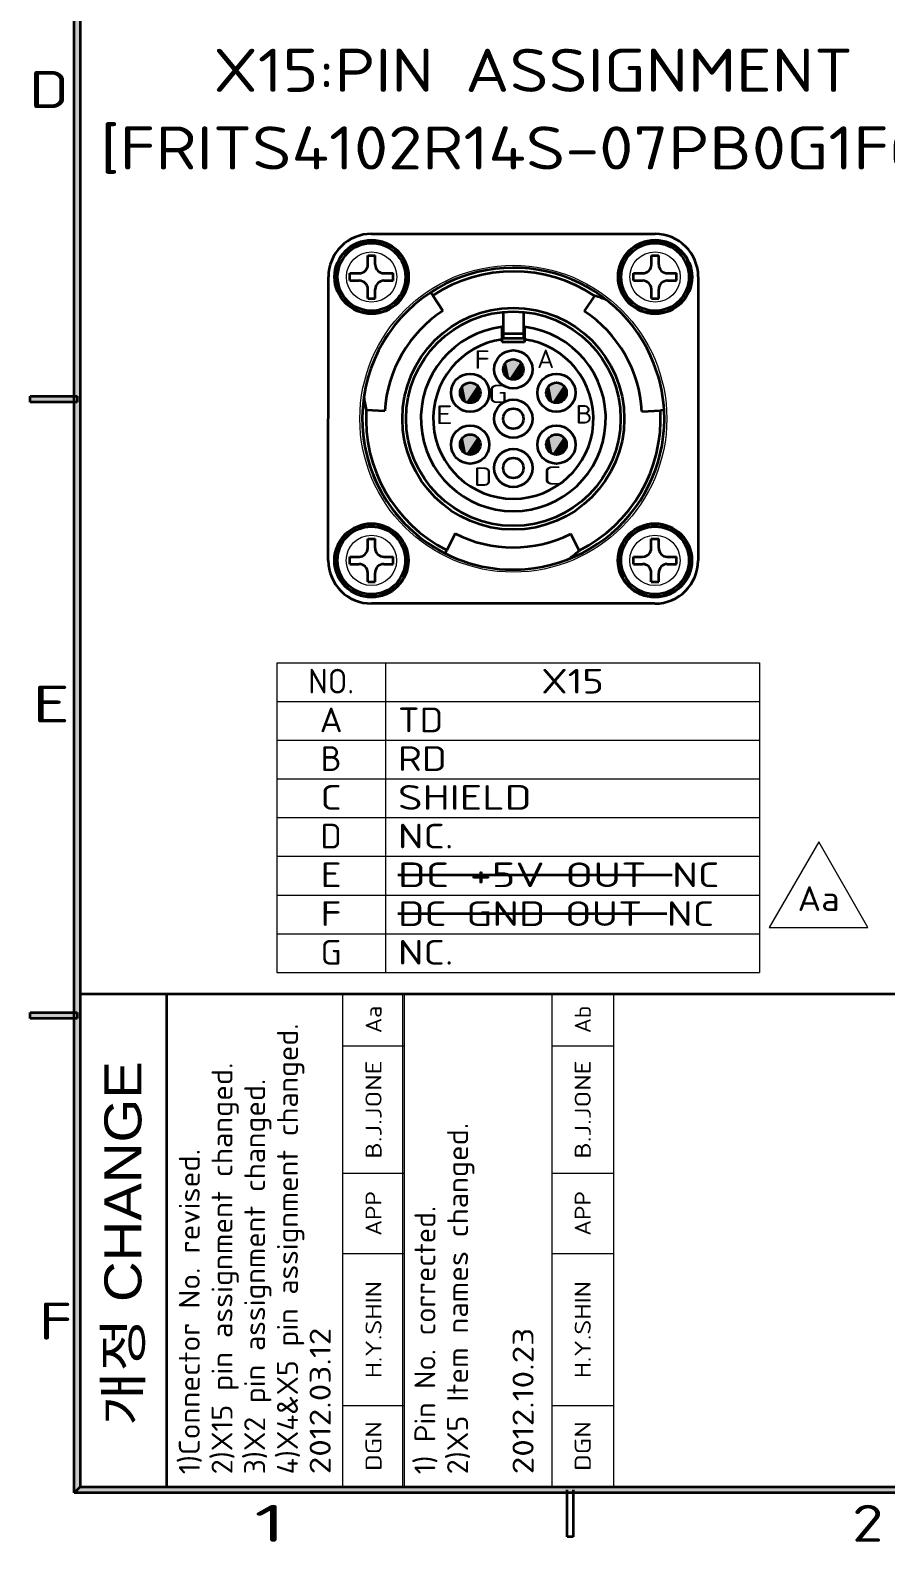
# Model space of a CAD drawing. Extents: x 23 to 417, y 3 to 294.
# Drawn here: x 26.2 to 95.6, y 5.8 to 128.4 of the extents above; entities that cross this region are included whole.
import ezdxf
from ezdxf.enums import TextEntityAlignment as Align

# ---------------------------------------------------------------- set-up
doc = ezdxf.new("R2010")
doc.units = 0
doc.layers.get('0').update_dxf_attribs({"lineweight": 13})
doc.layers.add('3', color=7, linetype='Continuous', lineweight=13)
doc.layers.add('5', color=7, linetype='Continuous', lineweight=13)
doc.styles.get("Standard").update_dxf_attribs({"font": 'isocp.shx'})
doc.styles.add('굴림', font='Gulim.ttf')

# ---------------------------------------------------------------- blocks, each defined once
blk = doc.blocks.new('BLOCK1983')
at = {"layer": '3', "color": 7, "lineweight": 13}
blk.add_text('D', height=3, dxfattribs=at).set_placement((26.11, 122.13), (29.34, 122.13), align=Align.FIT)
blk = doc.blocks.new('BLOCK1987')
at = {"layer": '3', "color": 7, "lineweight": 13}
blk.add_text('2', height=3, dxfattribs=at).set_placement((92.86, 5.79), (95.4, 5.79), align=Align.FIT)
blk = doc.blocks.new('BLOCK1988')
at = {"layer": '3', "color": 7, "lineweight": 13}
blk.add_text('E', height=3, dxfattribs=at).set_placement((26.38, 72.26), (29.42, 72.26), align=Align.FIT)
blk = doc.blocks.new('BLOCK1989')
at = {"layer": '3', "color": 7, "lineweight": 13}
blk.add_text('F', height=3, dxfattribs=at).set_placement((26.9, 22.19), (29.63, 22.19), align=Align.FIT)
blk = doc.blocks.new('BLOCK1990')
at = {"layer": '3', "color": 7, "lineweight": 13}
blk.add_text('1', height=3, dxfattribs=at).set_placement((44.37, 5.79), (46.9, 5.79), align=Align.FIT)
blk = doc.blocks.new('BLOCK2037')
at = {"layer": '3', "color": 7, "lineweight": 5}
blk.add_solid([(29.76, 287), (30.24, 287), (29.76, 9.76), (30.24, 10.24)], dxfattribs=at)
blk = doc.blocks.new('BLOCK2038')
at = {"layer": '3', "color": 7, "lineweight": 5}
blk.add_solid([(29.76, 9.76), (30.24, 10.24), (410.24, 9.76), (409.76, 10.24)], dxfattribs=at)
blk = doc.blocks.new('BLOCK2052')
at = {"layer": '3', "color": 7, "lineweight": 5}
blk.add_solid([(26.2, 98.26), (26.2, 98.74), (30, 98.26), (30, 98.74)], dxfattribs=at)
blk = doc.blocks.new('BLOCK2053')
at = {"layer": '3', "color": 7, "lineweight": 5}
blk.add_solid([(26.19, 48.74), (26.19, 48.26), (29.99, 48.74), (29.99, 48.26)], dxfattribs=at)
blk = doc.blocks.new('BLOCK2321')
at = {"color": 7, "lineweight": 13}
blk.add_text('X15:PIN ASSIGNMENT', height=3.5, dxfattribs=at).set_placement((58.21, 52.46), (110.1, 52.46), align=Align.FIT)
blk = doc.blocks.new('BLOCK2322')
at = {"color": 7, "lineweight": 13}
blk.add_text('A', height=1.5, dxfattribs=at).set_placement((84.48, 30.05), (85.87, 30.05), align=Align.FIT)
blk = doc.blocks.new('BLOCK2323')
at = {"color": 7, "lineweight": 13}
blk.add_text('B', height=1.5, dxfattribs=at).set_placement((87.59, 25.55), (88.99, 25.55), align=Align.FIT)
blk = doc.blocks.new('BLOCK2324')
at = {"color": 7, "lineweight": 13}
blk.add_text('C', height=1.5, dxfattribs=at).set_placement((84.94, 20.58), (86.46, 20.58), align=Align.FIT)
blk = doc.blocks.new('BLOCK2325')
at = {"color": 7, "lineweight": 13}
blk.add_text('D', height=1.5, dxfattribs=at).set_placement((79.34, 20.49), (80.85, 20.49), align=Align.FIT)
blk = doc.blocks.new('BLOCK2326')
at = {"color": 7, "lineweight": 13}
blk.add_text('E', height=1.5, dxfattribs=at).set_placement((76.25, 25.51), (77.64, 25.51), align=Align.FIT)
blk = doc.blocks.new('BLOCK2327')
at = {"color": 7, "lineweight": 13}
blk.add_text('F', height=1.5, dxfattribs=at).set_placement((79.38, 29.98), (80.66, 29.98), align=Align.FIT)
blk = doc.blocks.new('BLOCK2328')
at = {"color": 7, "lineweight": 13}
blk.add_text('G', height=1.5, dxfattribs=at).set_placement((80.49, 27.2), (82.12, 27.2), align=Align.FIT)
blk = doc.blocks.new('BLOCK2329')
at = {"color": 7, "lineweight": 13}
blk.add_text('[FRITS4102R14S-07PB0G1F6]', height=3.5, dxfattribs=at).set_placement((49.05, 46.16), (117.54, 46.16), align=Align.FIT)
blk = doc.blocks.new('BLOCK2330')
at = {"color": 7, "lineweight": 13}
blk.add_lwpolyline([(103.31, -15.34), (111.32, -15.34), (107.32, -8.4)], close=True, dxfattribs=at)
blk.add_text('Aa', height=2, dxfattribs=at).set_placement((105.61, -14), (109.02, -14), align=Align.FIT)
blk = doc.blocks.new('BLOCK2331')
at = {"color": 7, "lineweight": 5}
for points in [[(85.73, 27.28), (85.22, 28.04), (85.46, 28.63), (85.28, 28.36)], [(85.73, 27.28), (85.46, 28.63), (86.04, 28.87), (85.73, 28.8)], [(85.73, 27.28), (86.04, 28.87), (86.63, 28.63), (86.36, 28.8)], [(85.73, 27.28), (86.63, 28.63), (86.87, 28.04), (86.81, 28.36)], [(85.73, 27.28), (85.46, 27.46), (85.22, 28.04), (85.28, 27.73)], [(85.73, 27.28), (86.87, 28.04), (86.63, 27.46), (86.81, 27.73)], [(85.73, 27.28), (86.63, 27.46), (86.04, 27.22), (86.36, 27.28)]]:
    blk.add_solid(points, dxfattribs=at)
blk = doc.blocks.new('BLOCK2332')
at = {"color": 7, "lineweight": 5}
for points in [[(85.73, 23.08), (85.46, 24.43), (86.04, 24.67), (85.73, 24.6)], [(85.73, 23.08), (86.04, 24.67), (86.63, 24.43), (86.36, 24.6)], [(85.73, 23.08), (85.22, 23.84), (85.46, 24.43), (85.28, 24.16)], [(85.73, 23.08), (85.46, 23.26), (85.22, 23.84), (85.28, 23.53)], [(85.73, 23.08), (86.63, 24.43), (86.87, 23.84), (86.81, 24.16)], [(85.73, 23.08), (86.87, 23.84), (86.63, 23.26), (86.81, 23.53)], [(85.73, 23.08), (86.63, 23.26), (86.04, 23.02), (86.36, 23.08)]]:
    blk.add_solid(points, dxfattribs=at)
blk = doc.blocks.new('BLOCK2333')
at = {"color": 7, "lineweight": 5}
for points in [[(82.23, 29.18), (81.96, 30.53), (82.54, 30.77), (82.23, 30.71)], [(82.23, 29.18), (82.54, 30.77), (83.13, 30.53), (82.86, 30.71)], [(82.23, 29.18), (81.72, 29.94), (81.96, 30.53), (81.78, 30.26)], [(82.23, 29.18), (81.96, 29.36), (81.72, 29.94), (81.78, 29.63)], [(82.23, 29.18), (83.13, 30.53), (83.37, 29.94), (83.31, 30.26)], [(82.23, 29.18), (83.37, 29.94), (83.13, 29.36), (83.31, 29.63)], [(82.23, 29.18), (83.13, 29.36), (82.54, 29.12), (82.86, 29.18)]]:
    blk.add_solid(points, dxfattribs=at)
blk = doc.blocks.new('BLOCK2334')
at = {"color": 7, "lineweight": 5}
for points in [[(78.73, 23.08), (78.46, 24.43), (79.04, 24.67), (78.73, 24.61)], [(78.73, 23.08), (79.04, 24.67), (79.63, 24.43), (79.36, 24.61)], [(78.73, 23.08), (78.22, 23.84), (78.46, 24.43), (78.28, 24.16)], [(78.73, 23.08), (78.46, 23.26), (78.22, 23.84), (78.28, 23.53)], [(78.73, 23.08), (79.63, 24.43), (79.87, 23.84), (79.81, 24.16)], [(78.73, 23.08), (79.87, 23.84), (79.63, 23.26), (79.81, 23.53)], [(78.73, 23.08), (79.63, 23.26), (79.04, 23.02), (79.36, 23.08)]]:
    blk.add_solid(points, dxfattribs=at)
blk = doc.blocks.new('BLOCK2335')
at = {"color": 7, "lineweight": 5}
for points in [[(78.73, 27.28), (78.22, 28.04), (78.46, 28.63), (78.28, 28.36)], [(78.73, 27.28), (78.46, 28.63), (79.04, 28.87), (78.73, 28.81)], [(78.73, 27.28), (79.04, 28.87), (79.63, 28.63), (79.36, 28.81)], [(78.73, 27.28), (79.63, 28.63), (79.87, 28.04), (79.81, 28.36)], [(78.73, 27.28), (78.46, 27.46), (78.22, 28.04), (78.28, 27.73)], [(78.73, 27.28), (79.87, 28.04), (79.63, 27.46), (79.81, 27.73)], [(78.73, 27.28), (79.63, 27.46), (79.04, 27.22), (79.36, 27.28)]]:
    blk.add_solid(points, dxfattribs=at)
blk = doc.blocks.new('BLOCK2336')
at = {"color": 7, "lineweight": 13}
for p, q in [((63.36, 6.14), (102.52, 6.14)), ((63.36, 6.14), (63.36, -19)), ((72.19, 6.14), (72.19, -19)), ((102.52, 6.14), (102.52, -19)), ((63.36, 3), (102.52, 3)), ((63.36, -0.14), (102.52, -0.14)), ((63.36, -3.29), (102.52, -3.29)), ((63.36, -6.43), (102.52, -6.43)), ((63.36, -9.57), (102.52, -9.57)), ((63.36, -12.72), (102.52, -12.72)), ((63.36, -15.86), (102.52, -15.86)), ((63.36, -19), (102.52, -19))]:
    blk.add_line(p, q, dxfattribs=at)
at = {"color": 7, "lineweight": 35}
for p, q in [((73.19, -11.07), (95.04, -11.07)), ((73.19, -14.22), (94.61, -14.22))]:
    blk.add_line(p, q, dxfattribs=at)
at = {"color": 7, "lineweight": 35, "ltscale": 0.01}
for p, q in [((95.04, -11.07), (95.44, -11.07)), ((94.61, -14.22), (95.01, -14.22))]:
    blk.add_line(p, q, dxfattribs=at)
at = {"color": 7, "lineweight": 13}
for s, p, p2 in [('NO.', (65.91, 3.64), (69.63, 3.64)), ('X15', (84.81, 3.64), (89.89, 3.64)), ('A', (66.84, 0.5), (68.7, 0.5)), ('TD', (73.19, 0.5), (76.87, 0.5)), ('B', (66.91, -2.64), (68.63, -2.64)), ('RD', (73.19, -2.64), (77.16, -2.64)), ('C', (66.91, -5.79), (68.63, -5.79)), ('SHIELD', (73.19, -5.79), (84.04, -5.79)), ('D', (66.91, -8.93), (68.63, -8.93)), ('NC.', (73.19, -8.93), (77.7, -8.93)), ('E', (66.91, -12.07), (68.63, -12.07)), ('DC +5V OUT ', (73.19, -12.07), (95.04, -12.07)), ('NC', (95.44, -12.07), (99.27, -12.07)), ('F', (66.91, -15.22), (68.63, -15.22)), ('DC GND OUT ', (73.19, -15.22), (94.61, -15.22)), ('NC', (95.01, -15.22), (98.84, -15.22)), ('G', (66.91, -18.36), (68.63, -18.36)), ('NC.', (73.19, -18.36), (77.7, -18.36))]:
    blk.add_text(s, height=2, dxfattribs=at).set_placement(p, p2, align=Align.FIT)
blk = doc.blocks.new('BLOCK2376')
at = {"color": 7, "lineweight": 13}
for p, q in [((37.51, 10.19), (37.51, 50.23)), ((51.77, 10.19), (51.77, 50.23)), ((56.77, 10.19), (56.77, 50.23))]:
    blk.add_line(p, q, dxfattribs=at)
at = {"color": 7, "lineweight": 13, "ltscale": 0.481651}
for p, q in [((37.51, 50.23), (56.77, 50.23)), ((37.51, 10.19), (56.77, 10.19))]:
    blk.add_line(p, q, dxfattribs=at)
at = {"color": 7, "lineweight": 13, "ltscale": 0.125}
for p, q in [((51.77, 45.95), (56.77, 45.95)), ((51.77, 35.62), (56.77, 35.62)), ((51.77, 29.09), (56.77, 29.09)), ((51.77, 16.77), (56.77, 16.77))]:
    blk.add_line(p, q, dxfattribs=at)
at = {"color": 7, "lineweight": 13}
for s, height, p, p2 in [('Aa', 1.3, (54.9, 46.98), (54.9, 49.2)), ('4)X4&X5 pin assignment changed.', 1.7, (48.12, 11.19), (48.12, 47.77)), ('2)X15 pin assignment changed.', 1.7, (42.81, 11.19), (42.81, 44.6)), ('B.J.JONE', 1.3, (54.9, 36.8), (54.9, 44.77)), ('3)X2 pin assignment changed.', 1.7, (45.46, 11.19), (45.46, 43.28)), ('1)Connector No. revised.', 1.7, (40.16, 11.19), (40.16, 37.59)), ('APP', 1.3, (54.9, 30.54), (54.9, 34.17)), ('SHIN', 1.3, (54.9, 22.52), (54.9, 26.86)), ('2012.03.12', 1.7, (50.77, 11.19), (50.77, 23.08)), ('H.Y.', 1.3, (54.9, 18.99), (54.9, 22.52)), ('DGN', 1.3, (54.9, 11.46), (54.9, 15.5))]:
    blk.add_text(s, height=height, rotation=90, dxfattribs=at).set_placement(p, p2, align=Align.FIT)
blk = doc.blocks.new('BLOCK2377')
at = {"color": 7, "lineweight": 13}
for p, q in [((37.51, 10.19), (37.51, 50.23)), ((49.63, 10.19), (49.63, 50.23)), ((54.63, 10.19), (54.63, 50.23))]:
    blk.add_line(p, q, dxfattribs=at)
at = {"color": 7, "lineweight": 13, "ltscale": 0.428096}
for p, q in [((37.51, 50.23), (54.63, 50.23)), ((37.51, 10.19), (54.63, 10.19))]:
    blk.add_line(p, q, dxfattribs=at)
at = {"color": 7, "lineweight": 13, "ltscale": 0.125}
for p, q in [((49.63, 45.95), (54.63, 45.95)), ((49.63, 35.62), (54.63, 35.62)), ((49.63, 29.09), (54.63, 29.09)), ((49.63, 16.77), (54.63, 16.77))]:
    blk.add_line(p, q, dxfattribs=at)
at = {"color": 7, "lineweight": 13}
for s, height, p, p2 in [('Ab', 1.3, (52.76, 46.98), (52.76, 49.2)), ('B.J.JONE', 1.3, (52.76, 36.8), (52.76, 44.77)), ('2)X5 Item names changed.', 1.7, (42.81, 11.19), (42.81, 39.71)), ('APP', 1.3, (52.76, 30.54), (52.76, 34.17)), ('1) Pin No. corrected.', 1.7, (40.16, 11.19), (40.16, 32.97)), ('SHIN', 1.3, (52.76, 22.52), (52.76, 26.86)), ('2012.10.23', 1.7, (48.12, 11.19), (48.12, 23.08)), ('H.Y.', 1.3, (52.76, 18.99), (52.76, 22.52)), ('DGN', 1.3, (52.76, 11.46), (52.76, 15.5))]:
    blk.add_text(s, height=height, rotation=90, dxfattribs=at).set_placement(p, p2, align=Align.FIT)

msp = doc.modelspace()

# ---------------------------------------------------------------- linework, layer by layer
at = {"color": 7, "lineweight": 35}
for p, q in [((53.88, 111.92), (76.88, 111.92)), ((50.37, 85.42), (50.38, 108.42)), ((80.38, 108.42), (80.37, 85.42)), ((76.87, 81.92), (53.87, 81.92)), ((30.24, 50.24), (409.76, 50.24)), ((37.24, 50.24), (37.24, 10.24))]:
    msp.add_line(p, q, dxfattribs=at)
at = {"color": 7, "lineweight": 35, "ltscale": 0.01875}
for p, q in [((53.58, 109.42), (53.58, 110.17)), ((54.18, 109.42), (54.18, 110.17)), ((76.58, 109.42), (76.58, 110.17)), ((77.18, 109.42), (77.18, 110.17)), ((52.13, 108.72), (52.88, 108.72)), ((52.13, 108.12), (52.88, 108.12)), ((54.88, 108.72), (55.63, 108.72)), ((54.88, 108.12), (55.63, 108.12)), ((75.13, 108.72), (75.88, 108.72)), ((75.13, 108.12), (75.88, 108.12)), ((77.88, 108.72), (78.63, 108.72)), ((77.88, 108.12), (78.63, 108.12)), ((53.58, 106.67), (53.58, 107.42)), ((54.18, 106.67), (54.18, 107.42)), ((76.58, 106.67), (76.58, 107.42)), ((77.18, 106.67), (77.18, 107.42)), ((53.57, 86.42), (53.57, 87.17)), ((54.17, 86.42), (54.17, 87.17)), ((76.57, 86.42), (76.57, 87.17)), ((77.17, 86.42), (77.17, 87.17)), ((52.12, 85.72), (52.87, 85.72)), ((52.12, 85.12), (52.87, 85.12)), ((54.87, 85.72), (55.62, 85.72)), ((54.87, 85.12), (55.62, 85.12)), ((75.12, 85.72), (75.87, 85.72)), ((75.12, 85.12), (75.87, 85.12)), ((77.87, 85.72), (78.62, 85.72)), ((77.87, 85.12), (78.62, 85.12)), ((53.57, 83.67), (53.57, 84.42)), ((54.17, 83.67), (54.17, 84.42)), ((76.57, 83.67), (76.57, 84.42)), ((77.17, 83.67), (77.17, 84.42))]:
    msp.add_line(p, q, dxfattribs=at)
at = {"color": 7, "lineweight": 35, "ltscale": 0.014999}
for p, q in [((53.58, 110.17), (54.18, 110.17)), ((76.58, 110.17), (77.18, 110.17)), ((52.13, 108.12), (52.13, 108.72)), ((55.63, 108.12), (55.63, 108.72)), ((75.13, 108.12), (75.13, 108.72)), ((78.63, 108.12), (78.63, 108.72)), ((53.58, 106.67), (54.18, 106.67)), ((76.58, 106.67), (77.18, 106.67)), ((53.57, 87.17), (54.17, 87.17)), ((76.57, 87.17), (77.17, 87.17)), ((52.12, 85.12), (52.12, 85.72)), ((55.62, 85.12), (55.62, 85.72)), ((75.12, 85.12), (75.12, 85.72)), ((78.62, 85.12), (78.62, 85.72)), ((53.57, 83.67), (54.17, 83.67)), ((76.57, 83.67), (77.17, 83.67))]:
    msp.add_line(p, q, dxfattribs=at)
at = {"color": 7, "lineweight": 35, "ltscale": 0.0075}
for p, q in [((58.67, 107.17), (58.84, 106.92)), ((77.61, 97.6), (77.31, 97.59)), ((59.85, 85.99), (59.99, 86.26))]:
    msp.add_line(p, q, dxfattribs=at)
at = {"color": 7, "lineweight": 35, "ltscale": 0.0375}
for p, q in [((59.66, 105.67), (58.84, 106.92)), ((71.96, 106.89), (71.14, 105.64)), ((53.45, 97.64), (54.95, 97.55)), ((75.81, 97.5), (77.31, 97.59)), ((60.66, 87.6), (59.99, 86.26)), ((70.72, 86.23), (70.05, 87.57))]:
    msp.add_line(p, q, dxfattribs=at)
at = {"color": 7, "lineweight": 35, "ltscale": 0.04402}
for p, q in [((64.55, 105.58), (64.55, 103.82)), ((66.2, 105.58), (66.2, 103.82))]:
    msp.add_line(p, q, dxfattribs=at)
at = {"color": 7, "lineweight": 35, "ltscale": 0.02521}
for p, q in [((64.48, 103.36), (64.48, 104.37)), ((66.28, 104.37), (66.28, 103.36))]:
    msp.add_line(p, q, dxfattribs=at)
at = {"color": 7, "lineweight": 35, "ltscale": 0.004194}
msp.add_line((54.73, 102.98), (54.81, 103.12), dxfattribs=at)
at = {"color": 7, "lineweight": 35, "ltscale": 0.004715}
msp.add_line((54.99, 103.42), (55.1, 103.58), dxfattribs=at)
at = {"color": 7, "lineweight": 35, "ltscale": 0.005935}
for p, q in [((64.48, 103.12), (64.48, 103.36)), ((66.28, 103.36), (66.28, 103.12))]:
    msp.add_line(p, q, dxfattribs=at)
at = {"color": 7, "lineweight": 35, "ltscale": 0.045}
msp.add_line((66.28, 103.12), (64.48, 103.12), dxfattribs=at)
at = {"color": 7, "lineweight": 35, "ltscale": 0.009}
for p, q in [((64.55, 103.82), (64.55, 103.46)), ((66.2, 103.82), (66.2, 103.46))]:
    msp.add_line(p, q, dxfattribs=at)
at = {"color": 7, "lineweight": 35, "ltscale": 0.04125}
for p, q in [((64.55, 103.82), (66.2, 103.82)), ((64.55, 103.46), (66.2, 103.46))]:
    msp.add_line(p, q, dxfattribs=at)
at = {"color": 7, "lineweight": 35, "ltscale": 0.004577}
msp.add_line((54.47, 102.5), (54.55, 102.66), dxfattribs=at)
at = {"color": 7, "lineweight": 35}
for centre, radius in [((53.88, 108.42), 3), ((53.88, 108.42), 2.95), ((53.88, 108.42), 2.75), ((76.88, 108.42), 3), ((76.88, 108.42), 2.95), ((76.88, 108.42), 2.75), ((65.38, 96.92), 9), ((65.38, 96.92), 8.7), ((65.38, 100.92), 1.55), ((61.88, 99.02), 1.55), ((65.38, 100.92), 0.825), ((61.88, 99.02), 0.825), ((68.88, 99.02), 1.55), ((68.88, 99.02), 0.825), ((65.38, 96.92), 1.55), ((65.38, 96.92), 0.825), ((61.88, 94.82), 1.55), ((68.88, 94.82), 1.55), ((61.88, 94.82), 0.825), ((65.38, 92.92), 1.55), ((68.88, 94.82), 0.825), ((65.38, 92.92), 0.825), ((53.87, 85.42), 3), ((53.87, 85.42), 2.95), ((76.87, 85.42), 3), ((76.87, 85.42), 2.95), ((53.87, 85.42), 2.75), ((76.87, 85.42), 2.75)]:
    msp.add_circle(centre, radius, dxfattribs=at)
at = {"color": 7, "lineweight": 13}
for centre, radius in [((53.88, 108.42), 2.04), ((76.88, 108.42), 2.04), ((65.38, 96.92), 12.45), ((53.87, 85.42), 2.04), ((76.87, 85.42), 2.04)]:
    msp.add_circle(centre, radius, dxfattribs=at)
at = {"color": 7, "lineweight": 35}
for centre, radius, start, end in [((53.88, 108.42), 3.5, 449.989, 539.989), ((76.88, 108.42), 3.5, 359.989, 449.989), ((52.88, 109.42), 0.7, 630, 720), ((54.88, 109.42), 0.7, 540, 630), ((65.38, 96.92), 12.25, 377.989, 483.1831), ((75.88, 109.42), 0.7, 630, 720), ((77.88, 109.42), 0.7, 540, 630), ((52.88, 107.42), 0.7, 360, 450), ((54.88, 107.42), 0.7, 450, 540), ((65.38, 96.92), 11.95, 416.5501, 483.1831), ((75.88, 107.42), 0.7, 360, 450), ((77.88, 107.42), 0.7, 450, 540), ((65.38, 96.92), 12.25, 483.1834, 603.1831), ((68.81, 96.39), 10.97, 430.3651, 433.2965), ((68.31, 94.99), 12.46, 428.0865, 430.3723), ((65.38, 96.92), 10.45, 483.1831, 536.5501), ((65.38, 96.92), 10.45, 363.1831, 416.5501), ((65.38, 96.92), 7.5, 456.8811, 803.0969), ((65.38, 96.92), 6.5, 457.9478, 802.0301), ((65.38, 96.92), 7.35, 456.4337, 457.0224), ((65.38, 96.92), 6.83, 456.9318, 457.5665), ((65.38, 96.92), 7.35, 442.9555, 443.5442), ((65.38, 96.92), 6.83, 442.4114, 443.0461), ((65.38, 96.92), 12.25, 363.1831, 377.989), ((65.59, 100.43), 12.46, 548.0865, 550.3723), ((64.12, 100.16), 10.97, 550.3651, 553.2965), ((65.38, 96.92), 12.25, 539.989, 617.989), ((65.38, 96.92), 11.95, 536.5501, 603.1831), ((65.38, 96.92), 12.25, 617.989, 723.1831), ((65.38, 96.92), 11.95, 296.5501, 363.1831), ((65.38, 96.92), 10.45, 603.1831, 656.5501), ((52.87, 86.42), 0.7, 630, 720), ((54.87, 86.42), 0.7, 540, 630), ((62.23, 95.35), 12.46, 308.0865, 310.3723), ((63.2, 94.21), 10.97, 310.3651, 313.2965), ((75.87, 86.42), 0.7, 630, 720), ((77.87, 86.42), 0.7, 540, 630), ((53.87, 85.42), 3.5, 539.989, 629.989), ((52.87, 84.42), 0.7, 360, 450), ((54.87, 84.42), 0.7, 450, 540), ((65.38, 96.92), 12.25, 627.0644, 632.9136), ((75.87, 84.42), 0.7, 360, 450), ((76.87, 85.42), 3.5, 629.989, 719.989), ((77.87, 84.42), 0.7, 450, 540)]:
    msp.add_arc(centre, radius, start, end, dxfattribs=at)
at = {"layer": '3', "color": 7, "lineweight": 35}
for p, q in [((29.76, 9.76), (29.76, 287)), ((30.24, 287), (30.24, 10.24)), ((30.24, 10.24), (409.76, 10.24)), ((410.24, 9.76), (29.76, 9.76))]:
    msp.add_line(p, q, dxfattribs=at)
at = {"layer": '3', "color": 7, "lineweight": 35, "ltscale": 0.011875}
for p, q in [((26.2, 98.26), (26.2, 98.74)), ((30, 98.74), (30, 98.26)), ((26.19, 48.26), (26.19, 48.74)), ((29.99, 48.74), (29.99, 48.26)), ((70.24, 6.2), (69.76, 6.2))]:
    msp.add_line(p, q, dxfattribs=at)
at = {"layer": '3', "color": 7, "lineweight": 35, "ltscale": 0.095}
for p, q in [((26.2, 98.74), (30, 98.74)), ((30, 98.26), (26.2, 98.26)), ((26.19, 48.74), (29.99, 48.74)), ((29.99, 48.26), (26.19, 48.26)), ((69.76, 6.2), (69.76, 10)), ((70.24, 10), (70.24, 6.2))]:
    msp.add_line(p, q, dxfattribs=at)
at = {"layer": '3', "color": 7, "lineweight": 35, "ltscale": 0.016794}
for p, q in [((29.76, 9.76), (30.24, 10.24)), ((30.24, 10.24), (29.76, 9.76))]:
    msp.add_line(p, q, dxfattribs=at)

# ---------------------------------------------------------------- block references
at = {"lineweight": 0}
for name, p in [('BLOCK2321', (-17.17, 70.98)), ('BLOCK2329', (-17.17, 70.98)), ('BLOCK2327', (-17.17, 70.98)), ('BLOCK2322', (-17.17, 70.98)), ('BLOCK2333', (-17.17, 70.98)), ('BLOCK2335', (-17.17, 70.98)), ('BLOCK2328', (-17.17, 70.98)), ('BLOCK2331', (-17.17, 70.98)), ('BLOCK2326', (-17.17, 70.98)), ('BLOCK2323', (-17.17, 70.98)), ('BLOCK2334', (-17.17, 70.98)), ('BLOCK2332', (-17.17, 70.98)), ('BLOCK2325', (-17.17, 70.98)), ('BLOCK2324', (-17.17, 70.98)), ('BLOCK2336', (-17.17, 70.98)), ('BLOCK2330', (-17.17, 70.98)), ('BLOCK2376', (-0.21, 0.08)), ('BLOCK2377', (18.9, 0.08))]:
    msp.add_blockref(name, p, dxfattribs=at)
at = {"layer": '3', "lineweight": 0}
for name in ['BLOCK2037', 'BLOCK1983', 'BLOCK2052', 'BLOCK1988', 'BLOCK2053', 'BLOCK1989', 'BLOCK2038', 'BLOCK1990', 'BLOCK1987']:
    msp.add_blockref(name, (0, 0), dxfattribs=at)

# ---------------------------------------------------------------- texts
at = {"layer": '5', "color": 7, "lineweight": 13, "style": '굴림', "width": 1.108895}
msp.add_text('개정 CHANGE', height=3, rotation=90, dxfattribs=at).set_placement((35.21, 15.21), (35.21, 44.79), align=Align.FIT)

doc.saveas('drawing.dxf')
